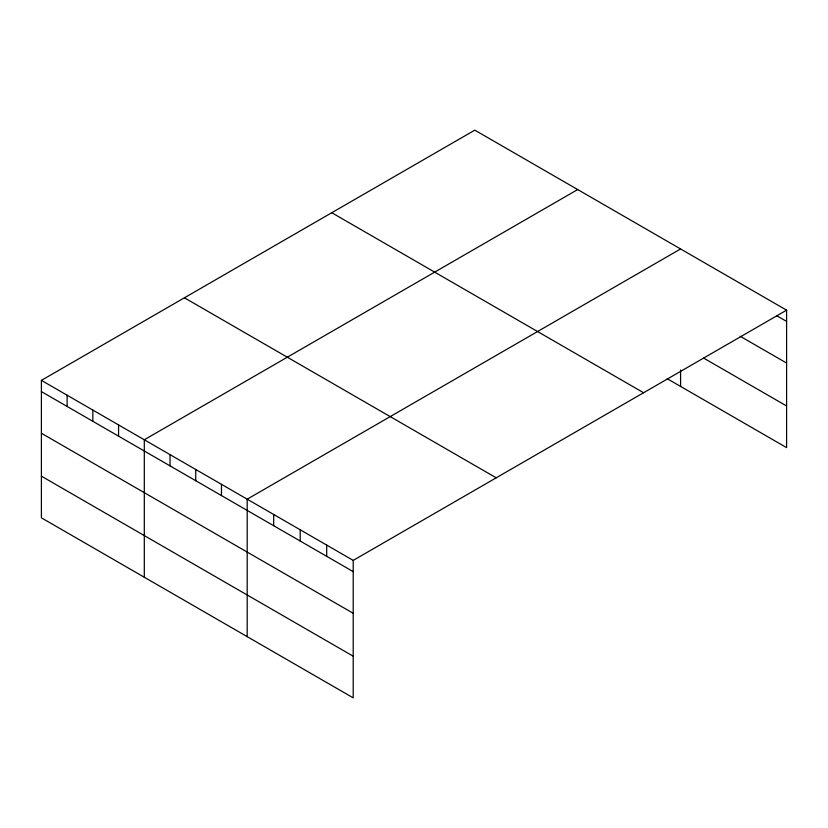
<?xml version="1.0" encoding="UTF-8"?>
<svg xmlns="http://www.w3.org/2000/svg" width="828" height="828" viewBox="0 0 828 828"><rect width="100%" height="100%" fill="white"/><g stroke="black" fill="none" stroke-linecap="round" stroke-linejoin="round"><path stroke-width="1.24" d="M786.6 310.169L474.796 130.151L41.4 380.373L41.4 517.831L353.204 697.849L353.204 560.39L786.6 310.169L786.6 447.627L667.161 378.675M577.685 189.56L144.3 439.771L144.3 577.24M680.585 248.959L247.189 499.18L247.189 636.639M776.664 315.675L786.6 321.409M740.222 336.282L786.6 363.057M703.779 358.162L786.6 405.979M331.769 212.724L643.584 392.741M184.416 297.801L496.231 477.818M41.4 380.373L353.204 560.39M41.4 391.603L353.204 571.63M41.4 433.261L353.204 613.279M41.4 476.172L353.204 656.2M680.585 370.012L680.585 386.428M326.698 545.083L326.698 556.323M300.202 529.785L300.202 541.026M273.695 514.478L273.695 525.718M221.469 484.328L221.469 495.568M195.739 469.476L195.739 480.716M170.019 454.624L170.019 465.864M118.57 424.919L118.57 436.159M92.85 410.067L92.85 421.307M67.12 395.215L67.12 406.455"/></g></svg>
